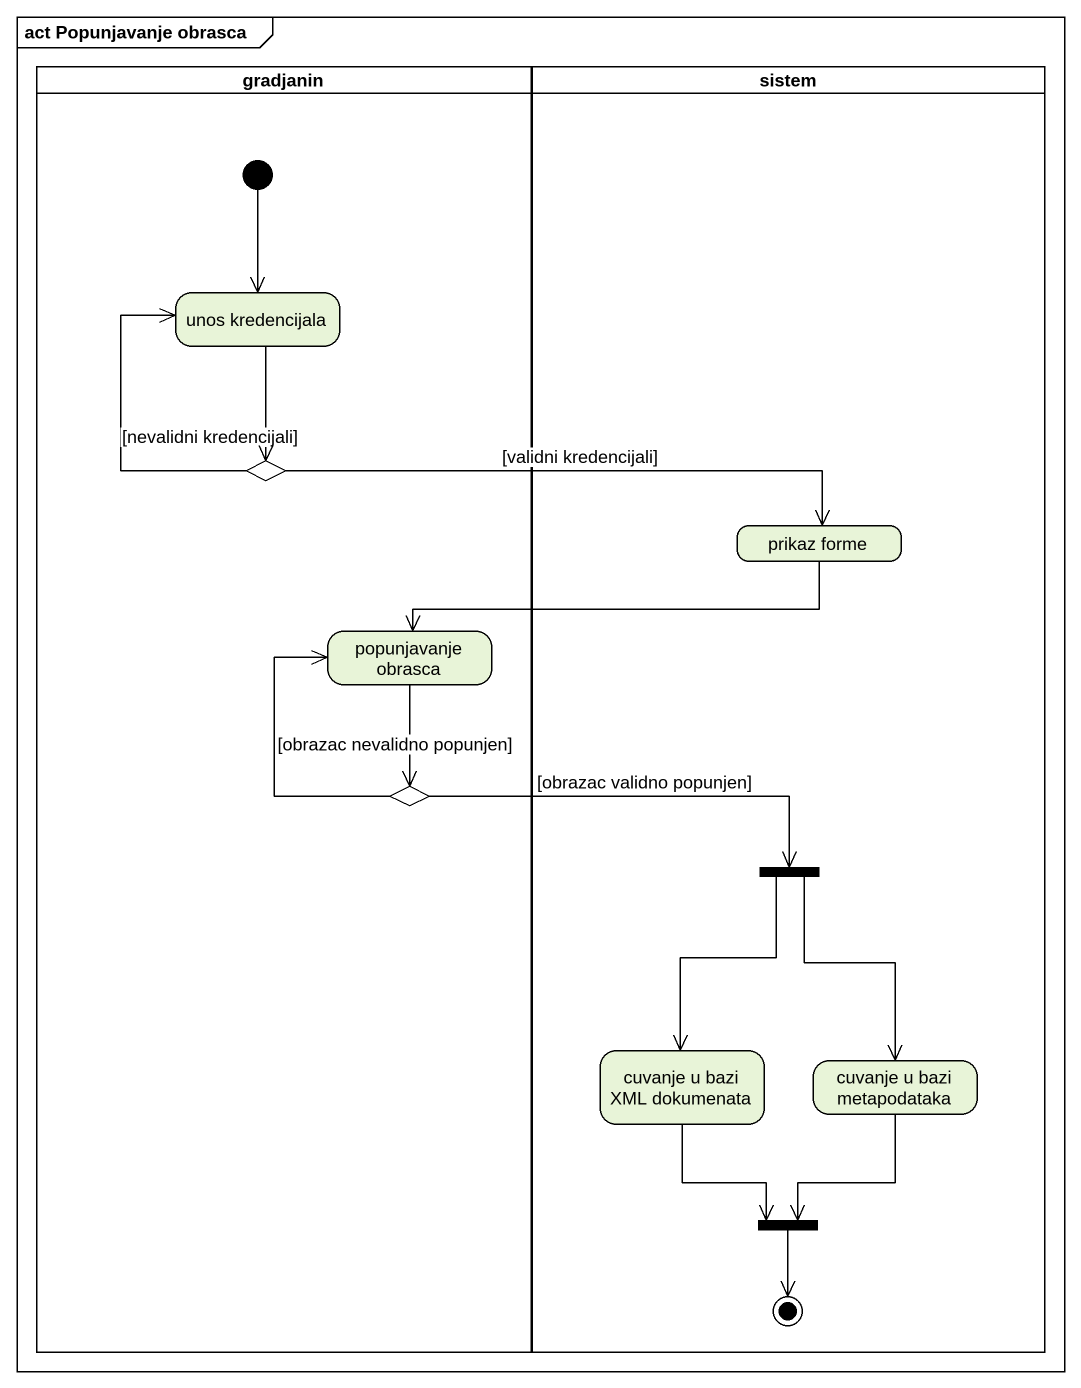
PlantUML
@startuml
mainframe act Popunjavanje obrasca
hide empty description
state gradjanin <<partition>> {
  state "unos kredencijala" as unos_kredencijala
  state choice1 <<choice>>
  state "popunjavanje obrasca" as popunjavanje_obrasca
  state choice2 <<choice>>
  [*] --> unos_kredencijala
}
state sistem <<partition>> {
  state "prikaz forme" as prikaz_forme
  state fork1 <<fork>>
  state "cuvanje u bazi XML dokumenata" as cuvanje_u_bazi_XML
  state "cuvanje u bazi metapodataka" as cuvanje_u_bazi_metapodataka
  state fork2 <<join>>
  fork2 --> [*]
}
unos_kredencijala --> choice1
choice1 -up-> unos_kredencijala : [nevalidni kredencijali]
choice1 -right-> prikaz_forme : [validni kredencijali]
prikaz_forme -left-> popunjavanje_obrasca
popunjavanje_obrasca --> choice2
choice2 -up-> popunjavanje_obrasca : [obrazac nevalidno popunjen]
choice2 -right-> fork1 : [obrazac validno popunjen]
fork1 --> cuvanje_u_bazi_XML
fork1 --> cuvanje_u_bazi_metapodataka
cuvanje_u_bazi_XML --> fork2
cuvanje_u_bazi_metapodataka --> fork2
@enduml
